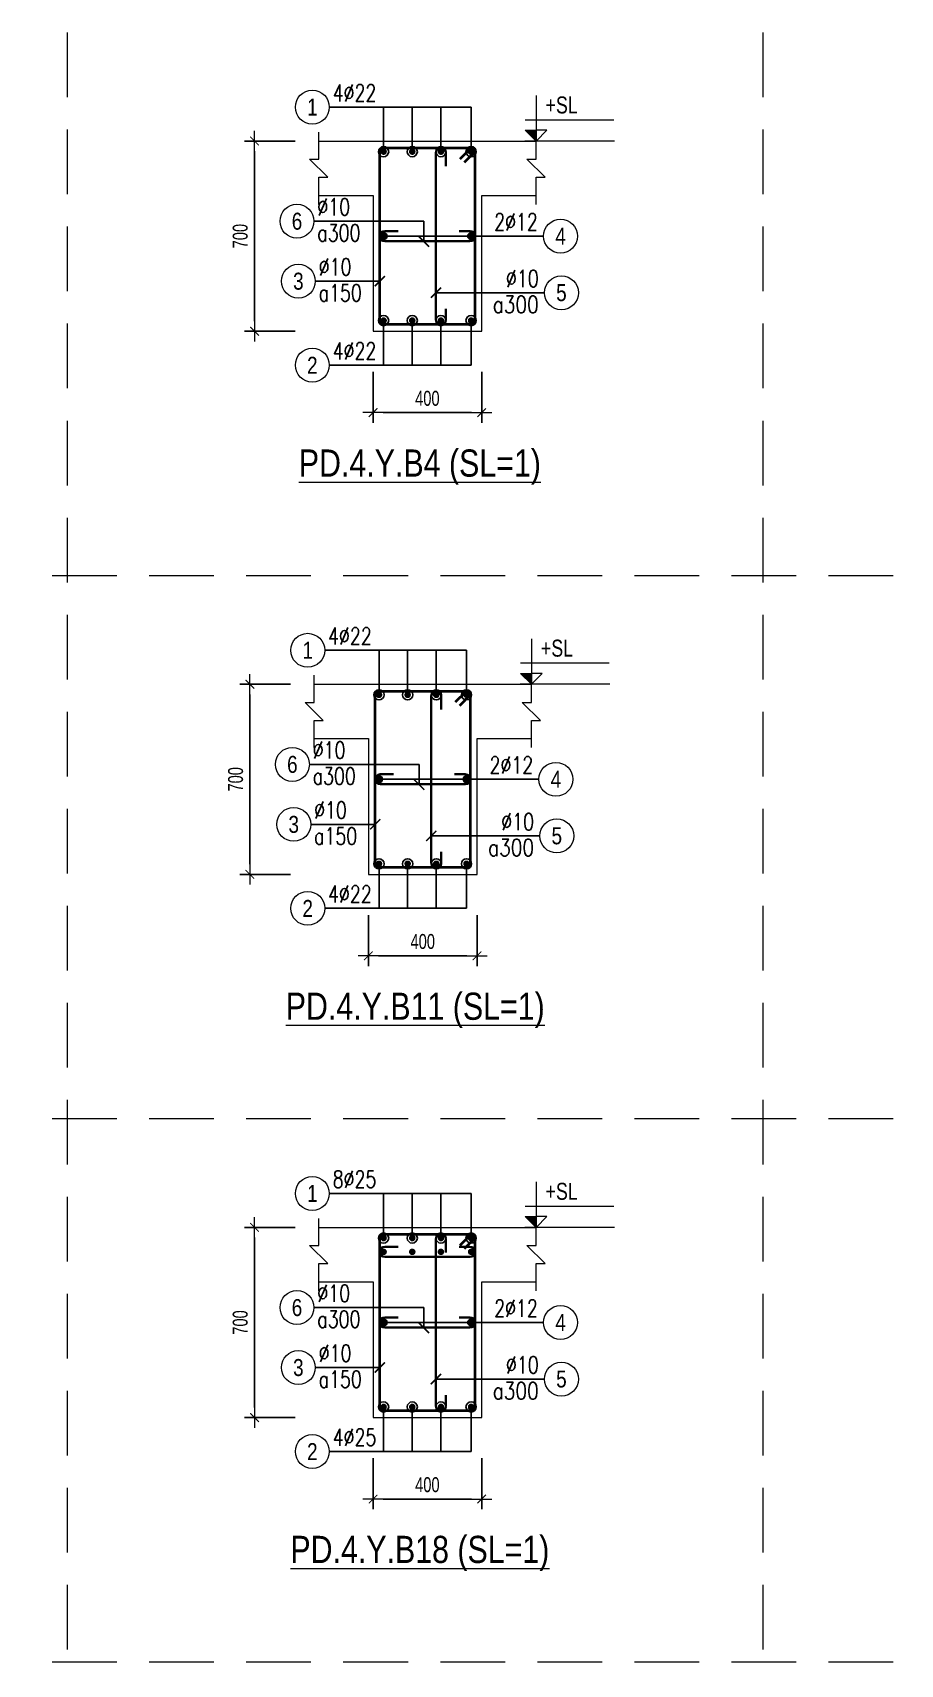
# Model space of a CAD drawing. Header units: millimetres. Extents: x 0 to 264070, y -218202 to 27271.
# Drawn here: x 256259 to 259453, y -210210 to -204202 of the extents above; entities that cross this region are included whole.
import ezdxf
from ezdxf.enums import TextEntityAlignment as Align

# ---------------------------------------------------------------- set-up
doc = ezdxf.new("R2010")
doc.units = ezdxf.units.MM
doc.header["$PDMODE"] = 3
doc.linetypes.add('HIDDEN2', pattern=[4.762499999999999, 3.175, -1.5875])
doc.layers.get('0').update_dxf_attribs({"lineweight": 20})
doc.layers.get('Defpoints').update_dxf_attribs({"color": 151, "lineweight": 9})
for name, color, linetype, lineweight in [('NDC_S_ANNO', 7, 'Continuous', 20), ('NDC_S_CONTINUOUS', 3, 'Continuous', 20), ('NDC_S_DIM', 1, 'Continuous', 15), ('NDC_S_HIDDEN', 8, 'HIDDEN2', 13), ('NDC_S_REBAR', 4, 'Continuous', 35), ('NDC_S_STIRRUP', 4, 'Continuous', 40), ('NDC_S_TEXT SYMBOL', 7, 'Continuous', 20), ('NDC_S_THIN LINE', 8, 'Continuous', 9), ('NDC_S_VN TEXT', 7, 'Continuous', 20)]:
    doc.layers.add(name, color=color, linetype=linetype, lineweight=lineweight)
doc.styles.add('ARIAL', font='arial.ttf', dxfattribs={"width": 0.8})
doc.styles.add('NDC_ANNO', font='', dxfattribs={"width": 0.8})
doc.styles.add('NDC_DIM', font='', dxfattribs={"width": 0.75})
doc.styles.add('NDC_EN TXT', font='romans.shx', dxfattribs={"width": 0.8})
doc.styles.get('NDC_ANNO').set_extended_font_data('Dotum')
doc.styles.get('NDC_DIM').set_extended_font_data('Dotum')
doc.dimstyles.new('NDC_dim_25', dxfattribs={"dimscale": 25, "dimtxt": 2.2, "dimasz": 1.5, "dimexe": 1.5, "dimexo": 2.5, "dimgap": 1, "dimtad": 1, "dimdec": 0, "dimzin": 0, "dimdsep": 46, "dimtxsty": 'NDC_DIM', "dimblk": 'DIMMARK', "dimcen": 0.09, "dimdle": 1.2, "dimclrd": 1, "dimclre": 1, "dimclrt": 3, "dimadec": 0, "dimazin": 0, "dimtfac": 1, "dimtdec": 0, "dimtix": 1, "dimtofl": 0, "dimtmove": 0, "dimatfit": 3, "dimfxl": 6, "dimfxlon": 1, "dimtolj": 1, "dimtzin": 0, "dimarcsym": 0})

# ---------------------------------------------------------------- blocks, each defined once
blk = doc.blocks.new('kata_block_THEP')
at = {"layer": 'NDC_S_REBAR', "color": 0}
for p, q in [((-0.5, 0), (0.5, 0)), ((-0.3535533905960619, 0.353553390592424), (0.3535533905960619, -0.353553390592424)), ((0.3535533905960619, 0.353553390592424), (-0.3535533905960619, -0.353553390592424)), ((0, 0.5), (0, -0.5))]:
    blk.add_line(p, q, dxfattribs=at)
at = {"layer": 'NDC_S_REBAR', "color": 0, "const_width": 0.08333333333333334}
blk.add_lwpolyline([(-0.5, -1.818989403545856e-12, 1), (0.5000000000145519, -1.818989403545856e-12, 1), (-0.5, -1.818989403545856e-12, 1)], format="xyb", dxfattribs=at)
blk = doc.blocks.new('DIMMARK')
at = {"layer": 'NDC_S_DIM', "color": 1}
blk.add_line((-1.5, 0), (1, 0), dxfattribs=at)
at = {"layer": 'NDC_S_DIM', "color": 2, "const_width": 0.1}
blk.add_lwpolyline([(-0.4242640687119285, -0.4242640687119285), (0.4242640687119285, 0.4242640687119285)], dxfattribs=at)
blk = doc.blocks.new('*D856')
at = {"layer": 'Defpoints', "color": 0, "transparency": 16777216}
for p in [(257581.5375378568, -204601.3271362502), (257075.5375378568, -205301.3271362502), (257581.5375378568, -205301.3271362502)]:
    blk.add_point(p, dxfattribs=at)
at = {"layer": 'NDC_S_DIM', "color": 1, "lineweight": -2, "transparency": 16777216}
for p, q in [((257225.5375378568, -204601.3271362502), (257038.0375378568, -204601.3271362502)), ((257075.5375378568, -204638.8271362502), (257075.5375378568, -205263.8271362502)), ((257225.5375378568, -205301.3271362502), (257038.0375378568, -205301.3271362502))]:
    blk.add_line(p, q, dxfattribs=at)
at = {"layer": 'NDC_S_DIM', "color": 1, "lineweight": -2, "transparency": 16777216, "xscale": 37.5, "yscale": 37.5, "zscale": 37.5}
for p, rotation in [((257075.5375378568, -204601.3271362502), 90), ((257075.5375378568, -205301.3271362502), 270)]:
    blk.add_blockref('DIMMARK', p, dxfattribs=dict(at, rotation=rotation))
at = {"layer": 'NDC_S_DIM', "color": 3, "transparency": 16777216, "insert": (257023.0375378568, -204951.3271362502), "char_height": 55.00000000000001, "attachment_point": 5, "rotation": 90, "style": 'NDC_DIM'}
blk.add_mtext('\\A1;700', dxfattribs=at)
blk = doc.blocks.new('*D857')
at = {"layer": 'Defpoints', "color": 0, "transparency": 16777216}
for p in [(257511.8644133124, -205301.3271362502), (257911.8644133124, -205301.3271362502), (257911.8644133124, -205601.3271362502)]:
    blk.add_point(p, dxfattribs=at)
at = {"layer": 'NDC_S_DIM', "color": 1, "lineweight": -2, "transparency": 16777216}
for p, q in [((257511.8644133124, -205451.3271362502), (257511.8644133124, -205638.8271362502)), ((257911.8644133124, -205451.3271362502), (257911.8644133124, -205638.8271362502)), ((257549.3644133124, -205601.3271362502), (257874.3644133124, -205601.3271362502))]:
    blk.add_line(p, q, dxfattribs=at)
at = {"layer": 'NDC_S_DIM', "color": 1, "lineweight": -2, "transparency": 16777216, "xscale": 37.5, "yscale": 37.5, "zscale": 37.5, "rotation": 180}
blk.add_blockref('DIMMARK', (257511.8644133124, -205601.3271362502), dxfattribs=at)
at = {"layer": 'NDC_S_DIM', "color": 1, "lineweight": -2, "transparency": 16777216, "xscale": 37.5, "yscale": 37.5, "zscale": 37.5}
blk.add_blockref('DIMMARK', (257911.8644133124, -205601.3271362502), dxfattribs=at)
at = {"layer": 'NDC_S_DIM', "color": 3, "transparency": 16777216, "insert": (257711.8644133124, -205548.8271362502), "char_height": 55.00000000000001, "attachment_point": 5, "style": 'NDC_DIM'}
blk.add_mtext('\\A1;400', dxfattribs=at)
blk = doc.blocks.new('kata_block_CT')
at = {"layer": 'NDC_S_ANNO'}
blk.add_hatch(color=3, dxfattribs=at).paths.add_polyline_path([(0, 1.596954857557648), (-1.612010908633238, 1.596954857557648), (0, 0)])
at = {"layer": 'NDC_S_ANNO', "ltscale": 50}
h = blk.add_hatch(dxfattribs=at)
h.set_pattern_fill('ANSI31', color=256, scale=1.406250541793835, style=0)
h.set_pattern_definition([(45.00000000000001, (0, 5.456968210637569e-12), (-3.157122508925224, 3.157122508925225), [])])
h.paths.add_polyline_path([(0, 1.596954857557648), (0, 0), (1.612010908924276, 1.596954857557648)])
for p, q in [((-1.592704896858777, 3.140833880479477), (11.46947077315417, 3.140833880479477)), ((11.56125648126181, 5.456968210637569e-12), (-1.63869572513795, 5.456968210637569e-12))]:
    blk.add_line(p, q, dxfattribs=at)
for points in [[(0, 6.69495074864426), (0, 0)], [(0, 0), (-1.612010908924276, 1.596954857557648), (0, 1.596954857557648)], [(0, 0), (1.612010908924276, 1.596954857557648), (0, 1.596954857557648)]]:
    blk.add_lwpolyline(points, dxfattribs=at)
at = {"layer": 'NDC_S_ANNO', "color": 8, "ltscale": 50}
blk.add_lwpolyline([(0, 0), (-1.612010908633238, 1.596954857557648), (0, 1.596954857557648)], dxfattribs=at)
at = {"layer": 'NDC_S_TEXT SYMBOL', "color": 3, "style": 'NDC_ANNO', "width": 0.8}
blk.add_attdef('CT', (1.409564409346785, 4.068271311703938), '', height=2.5, dxfattribs=at)
blk = doc.blocks.new('kata_block_TD')
at = {"color": 6, "linetype": 'ByBlock', "lineweight": -2, "style": 'ARIAL', "width": 0.8}
blk.add_attdef('SECTDET2', text='', height=5, dxfattribs=at).set_placement((0, 7.970649532882817), align=Align.CENTER)
at = {"color": 0, "linetype": 'ByBlock', "lineweight": -2, "style": 'ARIAL', "width": 0.8}
blk.add_attdef('SECTDET1', text='', height=5, dxfattribs=at).set_placement((0, 1.470649532882817), align=Align.CENTER)
at = {"color": 3, "lineweight": 25, "style": 'ARIAL', "width": 0.8}
blk.add_attdef('SSCALE', text='', height=2.5, dxfattribs=at).set_placement((0, -3.998868953555331), align=Align.CENTER)
blk = doc.blocks.new('*U241')
blk.add_circle((-2.5, 0), 2.5)
at = {"layer": 'NDC_S_VN TEXT', "color": 3, "style": 'NDC_EN TXT', "width": 0.75}
for tag, p in [('DK1', (0.5, 0.8455043070534884)), ('KC1', (0.5, -2.972544307831413))]:
    blk.add_attdef(tag, p, '', height=2.5, dxfattribs=at)
at = {"layer": 'NDC_S_VN TEXT', "color": 7, "style": 'ARIAL', "width": 0.8}
blk.add_attdef('SH2', text='', height=2.5, dxfattribs=at).set_placement((-2.5, 0), align=Align.MIDDLE)
blk = doc.blocks.new('*U321')
blk.add_circle((2.5, 0), 2.5)
at = {"layer": 'NDC_S_VN TEXT', "color": 3, "style": 'NDC_EN TXT'}
for tag, width, p in [('DK2', 0.75, (-0.85, 0.8455043070534884)), ('KC2', 0.8, (-0.85, -2.972544307831413))]:
    blk.add_attdef(tag, text='', height=2.5, dxfattribs=dict(at, width=width)).set_placement(p, align=Align.RIGHT)
at = {"layer": 'NDC_S_VN TEXT', "color": 7, "style": 'ARIAL', "width": 0.8}
blk.add_attdef('SH3', text='', height=2.5, dxfattribs=at).set_placement((2.5, 0), align=Align.MIDDLE)
blk = doc.blocks.new('*U239')
blk.add_circle((2.5, 0), 2.5)
at = {"layer": 'NDC_S_VN TEXT', "color": 3, "style": 'NDC_EN TXT', "width": 0.75}
blk.add_attdef('DK2', text='', height=2.5, dxfattribs=at).set_placement((-0.85, 0.8455043070534884), align=Align.RIGHT)
at = {"layer": 'NDC_S_VN TEXT', "color": 7, "style": 'ARIAL', "width": 0.8}
blk.add_attdef('SH3', text='', height=2.5, dxfattribs=at).set_placement((2.5, 0), align=Align.MIDDLE)
blk = doc.blocks.new('*U240')
blk.add_circle((-2.5, 0), 2.5)
at = {"layer": 'NDC_S_VN TEXT', "color": 3, "style": 'NDC_EN TXT', "width": 0.75}
blk.add_attdef('DK1', (0.5, 0.8455043070534884), '', height=2.5, dxfattribs=at)
at = {"layer": 'NDC_S_VN TEXT', "color": 7, "style": 'ARIAL', "width": 0.8}
blk.add_attdef('SH2', text='', height=2.5, dxfattribs=at).set_placement((-2.5, 0), align=Align.MIDDLE)
blk = doc.blocks.new('*D870')
at = {"layer": 'Defpoints', "color": 0, "transparency": 16777216}
for p in [(257564.5055933209, -206601.3271362478), (257058.5055933209, -207301.3271362478), (257564.5055933209, -207301.3271362478)]:
    blk.add_point(p, dxfattribs=at)
at = {"layer": 'NDC_S_DIM', "color": 1, "lineweight": -2, "transparency": 16777216}
for p, q in [((257208.5055933209, -206601.3271362478), (257021.0055933209, -206601.3271362478)), ((257058.5055933209, -206638.8271362478), (257058.5055933209, -207263.8271362478)), ((257208.5055933209, -207301.3271362478), (257021.0055933209, -207301.3271362478))]:
    blk.add_line(p, q, dxfattribs=at)
at = {"layer": 'NDC_S_DIM', "color": 1, "lineweight": -2, "transparency": 16777216, "xscale": 37.5, "yscale": 37.5, "zscale": 37.5}
for p, rotation in [((257058.5055933209, -206601.3271362478), 90), ((257058.5055933209, -207301.3271362478), 270)]:
    blk.add_blockref('DIMMARK', p, dxfattribs=dict(at, rotation=rotation))
at = {"layer": 'NDC_S_DIM', "color": 3, "transparency": 16777216, "insert": (257006.005593321, -206951.3271362478), "char_height": 55.00000000000001, "attachment_point": 5, "rotation": 90, "style": 'NDC_DIM'}
blk.add_mtext('\\A1;700', dxfattribs=at)
blk = doc.blocks.new('*D871')
at = {"layer": 'Defpoints', "color": 0, "transparency": 16777216}
for p in [(257494.8324687766, -207301.3271362478), (257894.8324687766, -207301.3271362478), (257894.8324687766, -207601.3271362478)]:
    blk.add_point(p, dxfattribs=at)
at = {"layer": 'NDC_S_DIM', "color": 1, "lineweight": -2, "transparency": 16777216}
for p, q in [((257494.8324687766, -207451.3271362478), (257494.8324687766, -207638.8271362478)), ((257894.8324687766, -207451.3271362478), (257894.8324687766, -207638.8271362478)), ((257532.3324687766, -207601.3271362478), (257857.3324687766, -207601.3271362478))]:
    blk.add_line(p, q, dxfattribs=at)
at = {"layer": 'NDC_S_DIM', "color": 1, "lineweight": -2, "transparency": 16777216, "xscale": 37.5, "yscale": 37.5, "zscale": 37.5, "rotation": 180}
blk.add_blockref('DIMMARK', (257494.8324687766, -207601.3271362478), dxfattribs=at)
at = {"layer": 'NDC_S_DIM', "color": 1, "lineweight": -2, "transparency": 16777216, "xscale": 37.5, "yscale": 37.5, "zscale": 37.5}
blk.add_blockref('DIMMARK', (257894.8324687766, -207601.3271362478), dxfattribs=at)
at = {"layer": 'NDC_S_DIM', "color": 3, "transparency": 16777216, "insert": (257694.8324687766, -207548.8271362478), "char_height": 55.00000000000001, "attachment_point": 5, "style": 'NDC_DIM'}
blk.add_mtext('\\A1;400', dxfattribs=at)
blk = doc.blocks.new('*D884')
at = {"layer": 'Defpoints', "color": 0, "transparency": 16777216}
for p in [(257581.5375378568, -208601.3271362455), (257075.5375378568, -209301.3271362455), (257581.5375378568, -209301.3271362455)]:
    blk.add_point(p, dxfattribs=at)
at = {"layer": 'NDC_S_DIM', "color": 1, "lineweight": -2, "transparency": 16777216}
for p, q in [((257225.5375378568, -208601.3271362455), (257038.0375378568, -208601.3271362455)), ((257075.5375378568, -208638.8271362455), (257075.5375378568, -209263.8271362455)), ((257225.5375378568, -209301.3271362455), (257038.0375378568, -209301.3271362455))]:
    blk.add_line(p, q, dxfattribs=at)
at = {"layer": 'NDC_S_DIM', "color": 1, "lineweight": -2, "transparency": 16777216, "xscale": 37.5, "yscale": 37.5, "zscale": 37.5}
for p, rotation in [((257075.5375378568, -208601.3271362455), 90), ((257075.5375378568, -209301.3271362455), 270)]:
    blk.add_blockref('DIMMARK', p, dxfattribs=dict(at, rotation=rotation))
at = {"layer": 'NDC_S_DIM', "color": 3, "transparency": 16777216, "insert": (257023.0375378568, -208951.3271362455), "char_height": 55.00000000000001, "attachment_point": 5, "rotation": 90, "style": 'NDC_DIM'}
blk.add_mtext('\\A1;700', dxfattribs=at)
blk = doc.blocks.new('*D885')
at = {"layer": 'Defpoints', "color": 0, "transparency": 16777216}
for p in [(257511.8644133125, -209301.3271362455), (257911.8644133125, -209301.3271362455), (257911.8644133125, -209601.3271362455)]:
    blk.add_point(p, dxfattribs=at)
at = {"layer": 'NDC_S_DIM', "color": 1, "lineweight": -2, "transparency": 16777216}
for p, q in [((257511.8644133125, -209451.3271362455), (257511.8644133125, -209638.8271362455)), ((257911.8644133125, -209451.3271362455), (257911.8644133125, -209638.8271362455)), ((257549.3644133125, -209601.3271362455), (257874.3644133125, -209601.3271362455))]:
    blk.add_line(p, q, dxfattribs=at)
at = {"layer": 'NDC_S_DIM', "color": 1, "lineweight": -2, "transparency": 16777216, "xscale": 37.5, "yscale": 37.5, "zscale": 37.5, "rotation": 180}
blk.add_blockref('DIMMARK', (257511.8644133125, -209601.3271362455), dxfattribs=at)
at = {"layer": 'NDC_S_DIM', "color": 1, "lineweight": -2, "transparency": 16777216, "xscale": 37.5, "yscale": 37.5, "zscale": 37.5}
blk.add_blockref('DIMMARK', (257911.8644133125, -209601.3271362455), dxfattribs=at)
at = {"layer": 'NDC_S_DIM', "color": 3, "transparency": 16777216, "insert": (257711.8644133125, -209548.8271362455), "char_height": 55.00000000000001, "attachment_point": 5, "style": 'NDC_DIM'}
blk.add_mtext('\\A1;400', dxfattribs=at)

msp = doc.modelspace()

# ---------------------------------------------------------------- linework, layer by layer
at = {"layer": 'NDC_S_CONTINUOUS'}
for points in [[(257311.8644133124, -204601.3271362502), (257511.8644133124, -204601.3271362502), (257511.8644133124, -204601.3271362502), (257911.8644133124, -204601.3271362502), (257911.8644133124, -204601.3271362502), (258111.8644133124, -204601.3271362502)], [(257311.8644133124, -204801.3271362502), (257511.8644133124, -204801.3271362502), (257511.8644133124, -205301.3271362502), (257911.8644133124, -205301.3271362502), (257911.8644133124, -204801.3271362502), (258111.8644133124, -204801.3271362502)], [(257294.8324687766, -206601.3271362478), (257494.8324687766, -206601.3271362478), (257494.8324687766, -206601.3271362478), (257894.8324687766, -206601.3271362478), (257894.8324687766, -206601.3271362478), (258094.8324687766, -206601.3271362478)], [(257294.8324687766, -206801.3271362478), (257494.8324687766, -206801.3271362478), (257494.8324687766, -207301.3271362478), (257894.8324687766, -207301.3271362478), (257894.8324687766, -206801.3271362478), (258094.8324687766, -206801.3271362478)], [(257311.8644133125, -208601.3271362455), (257511.8644133125, -208601.3271362455), (257511.8644133125, -208601.3271362455), (257911.8644133125, -208601.3271362455), (257911.8644133125, -208601.3271362455), (258111.8644133125, -208601.3271362455)], [(257311.8644133125, -208801.3271362455), (257511.8644133125, -208801.3271362455), (257511.8644133125, -209301.3271362455), (257911.8644133125, -209301.3271362455), (257911.8644133125, -208801.3271362455), (258111.8644133125, -208801.3271362455)]]:
    msp.add_lwpolyline(points, dxfattribs=at)
at = {"layer": 'NDC_S_HIDDEN', "ltscale": 75}
for p, q in [((256385.4292364563, -204202.0456222839), (256385.4292364563, -218202.045622268)), ((258946.9401738248, -204202.0456222839), (258946.9401738248, -218202.045622268)), ((264069.962048562, -206202.0456222817), (246139.3854869821, -206202.0456222816)), ((264069.962048562, -208202.0456222794), (246139.3854869821, -208202.0456222794)), ((264069.962048562, -210202.0456222771), (246139.3854869821, -210202.0456222771))]:
    msp.add_line(p, q, dxfattribs=at)
at = {"layer": 'NDC_S_REBAR'}
for points in [[(257780.2964133125, -204693.6718261835), (257780.2964133125, -204644.7586563737, 0.9999999999999999), (257743.4324133124, -204644.7586563737), (257743.4324133124, -205257.8951362501, 0.9999999999999999), (257780.2964133125, -205257.8951362501), (257780.2964133125, -205218.6382452413, -0.414213562)], [(257604.2095831223, -204932.8951362502), (257555.2964133125, -204932.8951362502, 0.9999999999999999), (257555.2964133125, -204969.7591362502), (257868.4324133124, -204969.7591362502, 0.9999999999999999), (257868.4324133124, -204932.8951362502), (257829.1755223036, -204932.8951362502, -0.414213562)], [(257763.2644687766, -206693.6718261811), (257763.2644687766, -206644.7586563713, 0.9999999999999999), (257726.4004687766, -206644.7586563713), (257726.4004687766, -207257.8951362477, 0.9999999999999999), (257763.2644687766, -207257.8951362477), (257763.2644687766, -207218.6382452389, -0.414213562)], [(257587.1776385865, -206932.8951362478), (257538.2644687766, -206932.8951362478, 0.9999999999999999), (257538.2644687766, -206969.7591362479), (257851.4004687766, -206969.7591362479, 0.9999999999999999), (257851.4004687766, -206932.8951362478), (257812.1435777678, -206932.8951362478, -0.414213562)], [(257780.2964133125, -208693.6718261788), (257780.2964133125, -208644.758656369, 0.9999999999999999), (257743.4324133124, -208644.758656369), (257743.4324133124, -209257.8951362455, 0.9999999999999999), (257780.2964133125, -209257.8951362455), (257780.2964133125, -209218.6382452367, -0.414213562)], [(257604.2095831223, -208672.7872880863), (257555.2964133125, -208672.7872880863, 0.9999999999999999), (257555.2964133125, -208709.6512880864), (257868.4324133124, -208709.6512880864, 0.9999999999999999), (257868.4324133124, -208672.7872880863), (257829.1755223036, -208672.7872880863, -0.414213562)], [(257604.2095831223, -208932.8951362455), (257555.2964133125, -208932.8951362455, 0.9999999999999999), (257555.2964133125, -208969.7591362456), (257868.4324133124, -208969.7591362456, 0.9999999999999999), (257868.4324133124, -208932.8951362455), (257829.1755223036, -208932.8951362455, -0.414213562)]]:
    msp.add_lwpolyline(points, format="xyb", dxfattribs=at)
at = {"layer": 'NDC_S_STIRRUP'}
for points in [[(257832.8644133124, -204666.3271362502), (257872.8644133124, -204626.3271362502, -0.414213562), (257886.8644133124, -204640.3271362502), (257886.8644133124, -205262.3271362502, -0.414213562), (257872.8644133124, -205276.3271362502), (257550.8644133124, -205276.3271362502, -0.414213562), (257536.8644133124, -205262.3271362502), (257536.8644133124, -204640.3271362502, -0.414213562), (257550.8644133124, -204626.3271362502), (257872.8644133124, -204626.3271362502, -0.414213562), (257886.8644133124, -204640.3271362502), (257846.8644133124, -204680.3271362502)], [(257815.8324687766, -206666.3271362478), (257855.8324687766, -206626.3271362478, -0.414213562), (257869.8324687766, -206640.3271362478), (257869.8324687766, -207262.3271362478, -0.414213562), (257855.8324687766, -207276.3271362478), (257533.8324687766, -207276.3271362478, -0.414213562), (257519.8324687766, -207262.3271362478), (257519.8324687766, -206640.3271362478, -0.414213562), (257533.8324687766, -206626.3271362478), (257855.8324687766, -206626.3271362478, -0.414213562), (257869.8324687766, -206640.3271362478), (257829.8324687766, -206680.3271362478)], [(257832.8644133125, -208666.3271362455), (257872.8644133125, -208626.3271362455, -0.414213562), (257886.8644133125, -208640.3271362455), (257886.8644133125, -209262.3271362455, -0.414213562), (257872.8644133125, -209276.3271362455), (257550.8644133125, -209276.3271362455, -0.414213562), (257536.8644133125, -209262.3271362455), (257536.8644133125, -208640.3271362455, -0.414213562), (257550.8644133125, -208626.3271362455), (257872.8644133125, -208626.3271362455, -0.414213562), (257886.8644133125, -208640.3271362455), (257846.8644133125, -208680.3271362455)]]:
    msp.add_lwpolyline(points, format="xyb", dxfattribs=at)
at = {"layer": 'NDC_S_THIN LINE'}
for points in [[(257311.8644133124, -204834.6604695835), (257311.8644133124, -204734.6604695835), (257345.1977466458, -204734.6604695835), (257278.5310799791, -204667.9938029168), (257311.8644133124, -204667.9938029168), (257311.8644133124, -204567.9938029168)], [(258111.8644133124, -204834.6604695835), (258111.8644133124, -204734.6604695835), (258145.1977466458, -204734.6604695835), (258078.5310799791, -204667.9938029168), (258111.8644133124, -204667.9938029168), (258111.8644133124, -204567.9938029168)], [(257294.8324687766, -206834.6604695811), (257294.8324687766, -206734.6604695811), (257328.16580211, -206734.6604695811), (257261.4991354432, -206667.9938029145), (257294.8324687766, -206667.9938029145), (257294.8324687766, -206567.9938029145)], [(258094.8324687766, -206834.6604695811), (258094.8324687766, -206734.6604695811), (258128.16580211, -206734.6604695811), (258061.4991354432, -206667.9938029145), (258094.8324687766, -206667.9938029145), (258094.8324687766, -206567.9938029145)], [(257311.8644133125, -208834.6604695789), (257311.8644133125, -208734.6604695789), (257345.1977466458, -208734.6604695789), (257278.5310799791, -208667.9938029122), (257311.8644133125, -208667.9938029122), (257311.8644133125, -208567.9938029122)], [(258111.8644133125, -208834.6604695789), (258111.8644133125, -208734.6604695789), (258145.1977466458, -208734.6604695789), (258078.5310799791, -208667.9938029122), (258111.8644133125, -208667.9938029122), (258111.8644133125, -208567.9938029122)]]:
    msp.add_lwpolyline(points, dxfattribs=at)

# ---------------------------------------------------------------- block references
at = {"layer": 'NDC_S_REBAR', "xscale": 22, "yscale": 22, "zscale": 22}
for p in [(257550.8644133124, -204640.3271362502), (257872.8644133124, -204640.3271362502), (257550.8644133124, -204951.3271362502), (257872.8644133124, -204951.3271362502), (257550.8644133124, -205262.3271362502), (257656.3644133124, -205262.3271362502), (257761.8644133124, -205262.3271362502), (257872.8644133124, -205262.3271362502), (257533.8324687766, -206640.3271362478), (257855.8324687766, -206640.3271362478), (257533.8324687766, -206951.3271362478), (257855.8324687766, -206951.3271362478), (257533.8324687766, -207262.3271362478), (257639.3324687766, -207262.3271362478), (257744.8324687766, -207262.3271362478), (257855.8324687766, -207262.3271362478), (257550.8644133125, -208640.3271362455), (257872.8644133125, -208640.3271362455), (257550.8644133125, -208691.2192880863), (257872.8644133125, -208691.2192880863), (257550.8644133125, -208951.3271362455), (257872.8644133125, -208951.3271362455), (257550.8644133125, -209262.3271362455), (257656.3644133125, -209262.3271362455), (257761.8644133125, -209262.3271362455), (257872.8644133125, -209262.3271362455)]:
    msp.add_blockref('kata_block_THEP', p, dxfattribs=at)
at = {"layer": 'NDC_S_REBAR', "xscale": -22, "yscale": 22, "zscale": 22, "rotation": 180}
for p in [(257656.3644133124, -204640.3271362502), (257761.8644133124, -204640.3271362502), (257639.3324687766, -206640.3271362478), (257744.8324687766, -206640.3271362478), (257656.3644133125, -208640.3271362455), (257761.8644133125, -208640.3271362455), (257656.3644133125, -208691.2192880863), (257761.8644133125, -208691.2192880863)]:
    msp.add_blockref('kata_block_THEP', p, dxfattribs=at)
at = {"layer": 'NDC_S_THIN LINE', "xscale": 25, "yscale": 25, "zscale": 25}
for name, p, values in [('*U240', (257350.8644133124, -204476.3271362502), {'SH2': '1', 'DK1': '4%%c22'}), ('*U241', (257294.3644133124, -204896.3271362502), {'SH2': '6', 'DK1': '%%c10', 'KC1': 'a300'}), ('*U239', (258139.75465711, -204951.3271362502), {'SH3': '4', 'DK2': '2%%c12'}), ('*U241', (257299.3644133124, -205117.1478068597), {'SH2': '3', 'DK1': '%%c10', 'KC1': 'a150'}), ('*U321', (258142.9206121767, -205159.7942644295), {'SH3': '5', 'DK2': '%%c10', 'KC2': 'a300'}), ('*U240', (257350.8644133124, -205426.3271362502), {'SH2': '2', 'DK1': '4%%c22'}), ('*U240', (257333.8324687766, -206476.3271362478), {'SH2': '1', 'DK1': '4%%c22'}), ('*U241', (257277.3324687766, -206896.3271362478), {'SH2': '6', 'DK1': '%%c10', 'KC1': 'a300'}), ('*U239', (258122.7227125742, -206951.3271362478), {'SH3': '4', 'DK2': '2%%c12'}), ('*U241', (257282.3324687766, -207117.1478068574), {'SH2': '3', 'DK1': '%%c10', 'KC1': 'a150'}), ('*U321', (258125.8886676409, -207159.7942644271), {'SH3': '5', 'DK2': '%%c10', 'KC2': 'a300'}), ('*U240', (257333.8324687766, -207426.3271362478), {'SH2': '2', 'DK1': '4%%c22'}), ('*U240', (257350.8644133125, -208476.3271362455), {'SH2': '1', 'DK1': '8%%c25'}), ('*U241', (257294.3644133125, -208896.3271362455), {'SH2': '6', 'DK1': '%%c10', 'KC1': 'a300'}), ('*U239', (258139.75465711, -208951.3271362455), {'SH3': '4', 'DK2': '2%%c12'}), ('*U241', (257299.3644133125, -209117.1478068551), {'SH2': '3', 'DK1': '%%c10', 'KC1': 'a150'}), ('*U321', (258142.9206121767, -209159.7942644249), {'SH3': '5', 'DK2': '%%c10', 'KC2': 'a300'}), ('*U240', (257350.8644133125, -209426.3271362455), {'SH2': '2', 'DK1': '4%%c25'})]:
    msp.add_blockref(name, p, dxfattribs=at).add_auto_attribs(values)
at = {"layer": 'NDC_S_VN TEXT', "xscale": 25, "yscale": 25, "zscale": 25}
for p in [(258111.8644133124, -204601.3271362502), (258094.8324687766, -206601.3271362478), (258111.8644133125, -208601.3271362455)]:
    msp.add_blockref('kata_block_CT', p, dxfattribs=at).add_auto_attribs({'CT': '+SL'})
at = {"layer": 'NDC_S_VN TEXT'}
ref = msp.add_blockref('kata_block_TD', (257684.2795570053, -205866.2327831872), dxfattribs=dict(at, xscale=20, yscale=20, zscale=20))
ref.add_attrib('SECTDET1', '%%uPD.4.Y.B4 (SL=1)', dxfattribs={"layer": '0', "color": 0, "linetype": 'ByBlock', "lineweight": -2, "height": 100, "style": 'ARIAL', "width": 0.8}).set_placement((257684.2795570053, -205836.8197925295), align=Align.CENTER)
ref = msp.add_blockref('kata_block_TD', (257667.2476124695, -207866.2327831848), dxfattribs=dict(at, xscale=20, yscale=20, zscale=20))
ref.add_attrib('SECTDET1', '%%uPD.4.Y.B11 (SL=1)', dxfattribs={"layer": '0', "color": 0, "linetype": 'ByBlock', "lineweight": -2, "height": 100, "style": 'ARIAL', "width": 0.8}).set_placement((257667.2476124695, -207836.8197925271), align=Align.CENTER)
ref = msp.add_blockref('kata_block_TD', (257684.2795570053, -209866.2327831825), dxfattribs=dict(at, xscale=20, yscale=20, zscale=20))
ref.add_attrib('SECTDET1', '%%uPD.4.Y.B18 (SL=1)', dxfattribs={"layer": '0', "color": 0, "linetype": 'ByBlock', "lineweight": -2, "height": 100, "style": 'ARIAL', "width": 0.8}).set_placement((257684.2795570053, -209836.8197925249), align=Align.CENTER)

# ---------------------------------------------------------------- dimensions: what is measured, and where the dimension line sits
at = {"layer": 'NDC_S_DIM'}
for base, p1, p2, picture, middle in [((257075.5375378568, -205301.3271362502), (257581.5375378568, -204601.3271362502), (257581.5375378568, -205301.3271362502), '*D856', (257023.0375378568, -204951.3271362502)), ((257058.5055933209, -207301.3271362478), (257564.5055933209, -206601.3271362478), (257564.5055933209, -207301.3271362478), '*D870', (257006.005593321, -206951.3271362478)), ((257075.5375378568, -209301.3271362455), (257581.5375378568, -208601.3271362455), (257581.5375378568, -209301.3271362455), '*D884', (257023.0375378568, -208951.3271362455))]:
    dim = msp.add_linear_dim(base=base, p1=p1, p2=p2, angle=270, dimstyle='NDC_dim_25', dxfattribs=at)
    dim.commit()
    dim.dimension.update_dxf_attribs({"geometry": picture, "text_midpoint": middle})
for base, p1, p2, picture, middle in [((257911.8644133124, -205601.3271362502), (257511.8644133124, -205301.3271362502), (257911.8644133124, -205301.3271362502), '*D857', (257711.8644133124, -205548.8271362502)), ((257894.8324687766, -207601.3271362478), (257494.8324687766, -207301.3271362478), (257894.8324687766, -207301.3271362478), '*D871', (257694.8324687766, -207548.8271362478)), ((257911.8644133125, -209601.3271362455), (257511.8644133125, -209301.3271362455), (257911.8644133125, -209301.3271362455), '*D885', (257711.8644133125, -209548.8271362455))]:
    dim = msp.add_linear_dim(base=base, p1=p1, p2=p2, dimstyle='NDC_dim_25', dxfattribs=at)
    dim.commit()
    dim.dimension.update_dxf_attribs({"geometry": picture, "text_midpoint": middle})

# ---------------------------------------------------------------- leaders
at = {"layer": 'NDC_S_THIN LINE'}
for points, override in [([(257872.8644133124, -204640.3271362502), (257872.8644133124, -204476.3271362502), (257350.8644133124, -204476.3271362502)], {"dimldrblk": 'DotBlank'}), ([(257761.8644133126, -204640.3271362502), (257761.8644133126, -204476.3271362502), (257350.8644133124, -204476.3271362502)], {"dimldrblk": 'DotBlank'}), ([(257656.3644133124, -204640.3271362502), (257656.3644133124, -204476.3271362502), (257350.8644133124, -204476.3271362502)], {"dimldrblk": 'DotBlank'}), ([(257550.8644133124, -204640.3271362502), (257550.8644133124, -204476.3271362502), (257350.8644133124, -204476.3271362502)], {"dimldrblk": 'DotBlank'}), ([(257699.1977466458, -204971.3271362502), (257699.1977466458, -204896.3271362502), (257294.3644133124, -204896.3271362502)], {"dimldrblk": 'ArchTick'}), ([(257550.8644133124, -204951.3271362502), (257878.8644133124, -204951.3271362502)], {"dimasz": 1, "dimldrblk": 'DotBlank'}), ([(257872.8644133124, -204951.3271362502), (257550.8644133124, -204951.3271362502)], {"dimasz": 1, "dimldrblk": 'DotBlank'}), ([(257872.8644133124, -204951.3271362502), (258139.75465711, -204951.3271362502)], {"dimldrblk": 'DotSmall'}), ([(257536.8644133124, -205117.1478068597), (257299.3644133124, -205117.1478068597)], {"dimldrblk": 'ArchTick'}), ([(257743.4324133124, -205159.7942644295), (258142.9206121767, -205159.7942644295)], {"dimldrblk": 'ArchTick'}), ([(257872.8644133124, -205262.3271362502), (257872.8644133124, -205426.3271362502), (257350.8644133124, -205426.3271362502)], {"dimldrblk": 'DotBlank'}), ([(257761.8644133124, -205262.3271362502), (257761.8644133124, -205426.3271362502), (257350.8644133124, -205426.3271362502)], {"dimldrblk": 'DotBlank'}), ([(257656.3644133124, -205262.3271362502), (257656.3644133124, -205426.3271362502), (257350.8644133124, -205426.3271362502)], {"dimldrblk": 'DotBlank'}), ([(257550.8644133124, -205262.3271362502), (257550.8644133124, -205426.3271362502), (257350.8644133124, -205426.3271362502)], {"dimldrblk": 'DotBlank'}), ([(257855.8324687766, -206640.3271362478), (257855.8324687766, -206476.3271362478), (257333.8324687766, -206476.3271362478)], {"dimldrblk": 'DotBlank'}), ([(257744.8324687767, -206640.3271362478), (257744.8324687767, -206476.3271362478), (257333.8324687766, -206476.3271362478)], {"dimldrblk": 'DotBlank'}), ([(257639.3324687766, -206640.3271362478), (257639.3324687766, -206476.3271362478), (257333.8324687766, -206476.3271362478)], {"dimldrblk": 'DotBlank'}), ([(257533.8324687766, -206640.3271362478), (257533.8324687766, -206476.3271362478), (257333.8324687766, -206476.3271362478)], {"dimldrblk": 'DotBlank'}), ([(257682.16580211, -206971.3271362478), (257682.16580211, -206896.3271362478), (257277.3324687766, -206896.3271362478)], {"dimldrblk": 'ArchTick'}), ([(257533.8324687766, -206951.3271362478), (257861.8324687766, -206951.3271362478)], {"dimasz": 1, "dimldrblk": 'DotBlank'}), ([(257855.8324687766, -206951.3271362478), (257533.8324687766, -206951.3271362478)], {"dimasz": 1, "dimldrblk": 'DotBlank'}), ([(257855.8324687766, -206951.3271362478), (258122.7227125742, -206951.3271362478)], {"dimldrblk": 'DotSmall'}), ([(257519.8324687766, -207117.1478068574), (257282.3324687766, -207117.1478068574)], {"dimldrblk": 'ArchTick'}), ([(257726.4004687766, -207159.7942644271), (258125.8886676409, -207159.7942644271)], {"dimldrblk": 'ArchTick'}), ([(257855.8324687766, -207262.3271362478), (257855.8324687766, -207426.3271362478), (257333.8324687766, -207426.3271362478)], {"dimldrblk": 'DotBlank'}), ([(257744.8324687766, -207262.3271362478), (257744.8324687766, -207426.3271362478), (257333.8324687766, -207426.3271362478)], {"dimldrblk": 'DotBlank'}), ([(257639.3324687766, -207262.3271362478), (257639.3324687766, -207426.3271362478), (257333.8324687766, -207426.3271362478)], {"dimldrblk": 'DotBlank'}), ([(257533.8324687766, -207262.3271362478), (257533.8324687766, -207426.3271362478), (257333.8324687766, -207426.3271362478)], {"dimldrblk": 'DotBlank'}), ([(257872.8644133125, -208640.3271362455), (257872.8644133125, -208476.3271362455), (257350.8644133125, -208476.3271362455)], {"dimldrblk": 'DotBlank'}), ([(257761.8644133126, -208640.3271362455), (257761.8644133126, -208476.3271362455), (257350.8644133125, -208476.3271362455)], {"dimldrblk": 'DotBlank'}), ([(257656.3644133125, -208640.3271362455), (257656.3644133125, -208476.3271362455), (257350.8644133125, -208476.3271362455)], {"dimldrblk": 'DotBlank'}), ([(257550.8644133125, -208640.3271362455), (257550.8644133125, -208476.3271362455), (257350.8644133125, -208476.3271362455)], {"dimldrblk": 'DotBlank'}), ([(257699.1977466458, -208971.3271362455), (257699.1977466458, -208896.3271362455), (257294.3644133125, -208896.3271362455)], {"dimldrblk": 'ArchTick'}), ([(257550.8644133125, -208951.3271362455), (257878.8644133125, -208951.3271362455)], {"dimasz": 1, "dimldrblk": 'DotBlank'}), ([(257872.8644133125, -208951.3271362455), (257550.8644133125, -208951.3271362455)], {"dimasz": 1, "dimldrblk": 'DotBlank'}), ([(257872.8644133125, -208951.3271362455), (258139.75465711, -208951.3271362455)], {"dimldrblk": 'DotSmall'}), ([(257536.8644133125, -209117.1478068551), (257299.3644133125, -209117.1478068551)], {"dimldrblk": 'ArchTick'}), ([(257743.4324133124, -209159.7942644249), (258142.9206121767, -209159.7942644249)], {"dimldrblk": 'ArchTick'}), ([(257872.8644133125, -209262.3271362455), (257872.8644133125, -209426.3271362455), (257350.8644133125, -209426.3271362455)], {"dimldrblk": 'DotBlank'}), ([(257761.8644133125, -209262.3271362455), (257761.8644133125, -209426.3271362455), (257350.8644133125, -209426.3271362455)], {"dimldrblk": 'DotBlank'}), ([(257656.3644133125, -209262.3271362455), (257656.3644133125, -209426.3271362455), (257350.8644133125, -209426.3271362455)], {"dimldrblk": 'DotBlank'}), ([(257550.8644133125, -209262.3271362455), (257550.8644133125, -209426.3271362455), (257350.8644133125, -209426.3271362455)], {"dimldrblk": 'DotBlank'})]:
    msp.add_leader(points, dimstyle='NDC_dim_25', override=override, dxfattribs=at)

doc.saveas('drawing.dxf')
